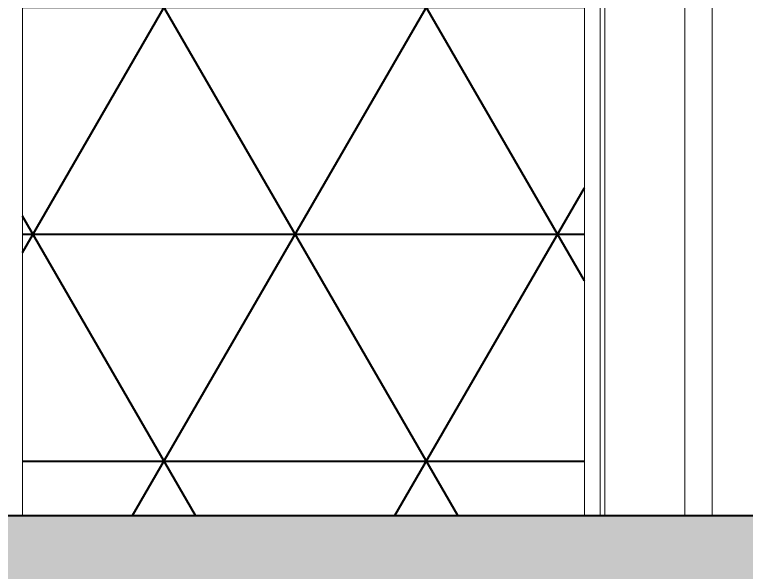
# Model space of a CAD drawing. Header units: inches. Extents: x 141029 to 166402, y -23568 to -18036.
# Drawn here: x 151951.42 to 151983.63, y -22287.57 to -22263 of the extents above; entities that cross this region are included whole.
import ezdxf

# ---------------------------------------------------------------- set-up
doc = ezdxf.new("R2010")
doc.units = ezdxf.units.IN
doc.header["$LTSCALE"] = 0.5
doc.header["$MEASUREMENT"] = 0
doc.linetypes.add('CENTER', pattern=[2, 1.25, -0.25, 0.25, -0.25])
for name, color, linetype, lineweight in [('Annotate-Bold.w', 187, 'Continuous', 18), ('Annotations-Bold.w', 177, 'Continuous', 13), ('wall', 1, 'Continuous', 40), ('window', 4, 'Continuous', 13)]:
    doc.layers.add(name, color=color, linetype=linetype, lineweight=lineweight)

msp = doc.modelspace()

# ---------------------------------------------------------------- hatches: boundary and pattern name
at = {"layer": 'Annotations-Bold.w', "linetype": 'CENTER', "ltscale": 0.3}
h = msp.add_hatch(dxfattribs=at)
h.set_pattern_fill('AR-CONC', color=0, style=0)
h.set_pattern_definition([(50, (-3727.9144, -166.056), (7.17260183, -0.62752135), [0.75, -8.25]), (355, (-3727.9144, -166.056), (-1.38751334, 7.52192134), [0.6, -6.6]), (100.4514, (-3727.317, -166.108), (5.78509382, 6.89439542), [0.6374019, -7.01142112]), (46.1842, (-3727.9144, -164.056), (10.6724105, -1.65519014), [1.125, -12.375]), (96.6356, (-3727.025, -164.194), (9.34662706, 9.7411787), [0.9561029, -10.51713]), (351.1842, (-3727.914, -164.056), (9.34661945, 9.741186), [0.9, -9.9]), (21, (-3726.9144, -164.556), (5.96907052, -4.0261889), [0.75, -8.25]), (326, (-3726.9144, -164.556), (2.43315332, 7.25150045), [0.6, -6.6]), (71.4514, (-3726.417, -164.8915), (8.4022263, 3.22530497), [0.6374019, -7.01142112]), (37.5, (-3727.9144, -166.056), (0.121598553, 3.32893854), [0, -6.52, 0, -6.7, 0, -6.625]), (7.5, (-3727.9144, -166.056), (2.630695374, 3.94411712), [0, -3.82, 0, -6.37, 0, -2.525]), (327.5, (-3730.1444, -166.056), (5.33822436, -0.225548717), [0, -2.5, 0, -7.8, 0, -10.35]), (317.5, (-3731.1444, -166.056), (5.8318617, 1.00104982), [0, -3.25, 0, -5.18, 0, -7.35])])
h.paths.add_polyline_path([(151785.131, -22285.073), (151785.131, -22290.073), (151806.131, -22290.073), (151806.131, -22299.073), (151815.131, -22299.073), (151815.131, -22290.073), (151937.131, -22290.073), (151937.131, -22299.073), (151946.131, -22299.073), (151946.131, -22290.073), (151969.269, -22290.073), (152025.131, -22329.176), (152025.131, -22323.073), (152025.131, -22316.073), (152015.131, -22316.073), (152015.131, -22309.073), (152005.131, -22309.073), (152005.131, -22302.073), (151995.131, -22302.073), (151995.131, -22295.073), (151985.131, -22295.073), (151985.131, -22285.073)])
at = {"layer": 'wall'}
h = msp.add_hatch(dxfattribs=at)
h.set_pattern_fill('NET3', color=256, scale=80, style=0)
h.set_pattern_definition([(0, (-3181.801, -352.678), (0, 10), []), (60, (-3181.801, -352.678), (-8.66025404, 5), []), (120, (-3181.801, -352.678), (-8.66025404, -5), [])])
h.paths.add_polyline_path([(151941.631, -22285.073), (151941.631, -22249.073), (151785.131, -22249.073), (151785.131, -22285.073)])
h.paths.add_polyline_path([(151976.5, -22249.073), (151951.761, -22249.073), (151951.761, -22285.073), (151976.5, -22285.073)])

# ---------------------------------------------------------------- linework, layer by layer
at = {"layer": 'Annotate-Bold.w', "linetype": 'CENTER', "ltscale": 0.01}
msp.add_line((151728.559, -22285.073), (152117.324, -22285.073), dxfattribs=at)
at = {"layer": 'wall'}
msp.add_line((151785.131, -22285.073), (151985.131, -22285.073), dxfattribs=at)
at = {"layer": 'window'}
for p, q in [((151982.131, -22285.073), (151982.131, -22201.258)), ((151980.925, -22285.073), (151980.925, -22202.655)), ((151977.4, -22285.073), (151977.4, -22206.758)), ((151977.19, -22207.003), (151977.19, -22285.073)), ((151951.761, -22207.806), (151951.761, -22285.073)), ((151976.5, -22285.073), (151976.5, -22207.806))]:
    msp.add_line(p, q, dxfattribs=at)

doc.saveas('drawing.dxf')
